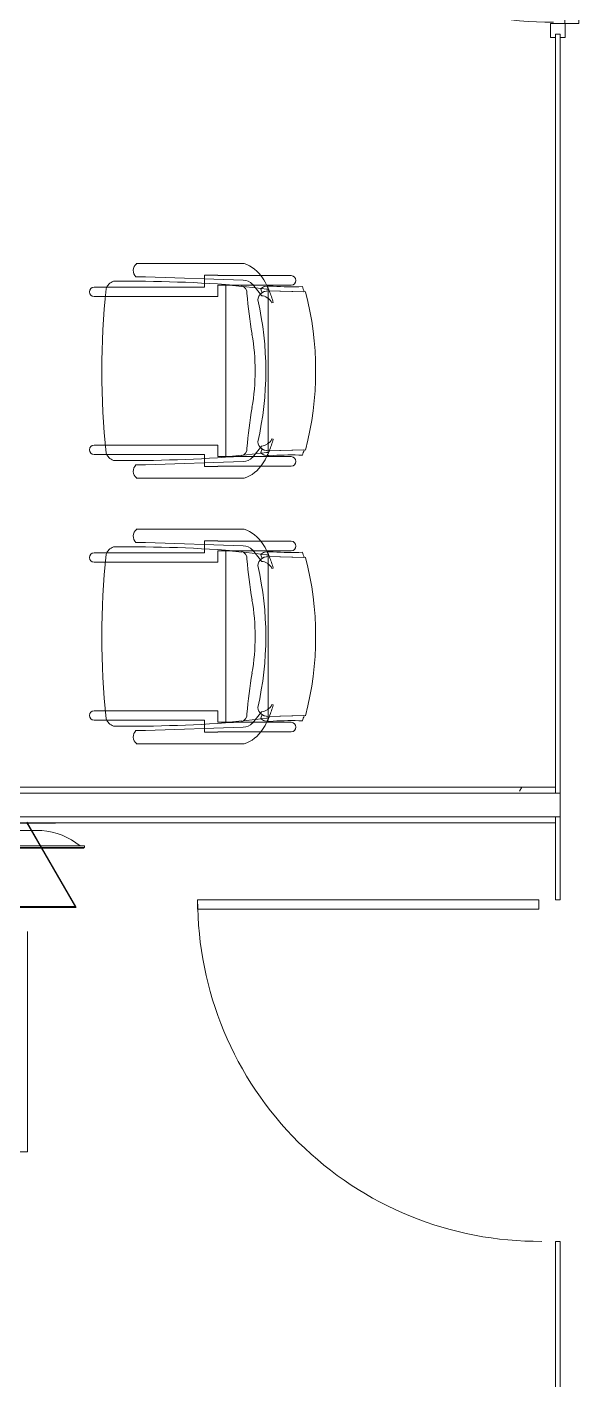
# Model space of a CAD drawing. Header units: inches. Extents: x 0 to 2535, y 0 to 2052.
# Drawn here: x 769.8 to 828, y 1476.6 to 1619.2 of the extents above; entities that cross this region are included whole.
import ezdxf

# ---------------------------------------------------------------- set-up
doc = ezdxf.new("R2010")
doc.units = ezdxf.units.IN
doc.header["$MEASUREMENT"] = 0
for name, color, linetype, lineweight in [('A-ANNO-NOTE', 131, 'Continuous', 9), ('A-DETL', 90, 'Continuous', 9), ('A-DOOR', 31, 'Continuous', 13), ('A-WALL', 113, 'Continuous', 13), ('A-WALL-PATT', 111, 'Continuous', 13), ('I-FURN', 30, 'Continuous', 9), ('I-WALL', 2, 'Continuous', 13), ('Q-SPCQ', 91, 'Continuous', 9)]:
    doc.layers.add(name, color=color, linetype=linetype, lineweight=lineweight)
pattern_1 = [(0, (0, 0), (30.72, 7.68), [1.267, -21.773, 1.267, -21.773, -122.88]), (0, (0, 0), (30.72, 7.68), [-46.08, 1.267, -44.813, 1.267, -21.773, -53.76]), (0, (0, 0), (30.72, 7.68), [-115.2, 1.267, -14.093, 1.267, -37.133]), (120, (11.52, 3.84), (-22.011075, 22.7643), [1.267, -21.773, 1.267, -21.773, -122.88]), (120, (11.52, 3.84), (-22.011075, 22.7643), [-46.08, 1.267, -44.813, 1.267, -21.773, -53.76]), (120, (11.52, 3.84), (-22.011075, 22.7643), [-115.2, 1.267, -14.093, 1.267, -37.133]), (240, (15.36, 19.2), (-8.708925, -30.4443), [1.267, -21.773, 1.267, -21.773, -122.88]), (240, (15.36, 19.2), (-8.708925, -30.4443), [-46.08, 1.267, -44.813, 1.267, -21.773, -53.76]), (240, (15.36, 19.2), (-8.708925, -30.4443), [-115.2, 1.267, -14.093, 1.267, -37.133])]

# ---------------------------------------------------------------- blocks, each defined once
blk = doc.blocks.new('F-Haworth_Chair_X99-Seminar - X99 Seminar Chair with Glides-V11-Level 07  POWER _ SIGNAL')
at = {"layer": 'I-FURN'}
for p, q in [((-8.82, 9.44), (-8.82, 10.78)), ((-7.83, 10.78), (-7.83, 9.57)), ((7.83, 9.57), (7.83, 10.78)), ((8.82, 10.78), (8.82, 9.44)), ((-8.82, -0.89), (-8.82, 9.44)), ((-7.83, 9.57), (-7.83, -2.27)), ((7.83, -2.27), (7.83, 9.57)), ((8.82, 9.44), (8.82, -0.89)), ((-11.32, 5.48), (-11.3, 6.32)), ((-9.92, 6.36), (-9.92, 5.36)), ((9.92, 5.36), (9.92, 6.36)), ((11.3, 6.32), (11.32, 5.48)), ((-11.32, -5.06), (-11.32, 5.48)), ((-9.92, 5.36), (-9.57, -4.97)), ((9.57, -4.97), (9.92, 5.36)), ((11.32, 5.48), (11.32, -5.06)), ((-10.07, -0.89), (-9.71, -0.89)), ((-10.07, -2.27), (-10.07, -0.89)), ((-9.71, -0.89), (-9.2, -0.89)), ((-9.2, -0.89), (-8.82, -0.89)), ((8.82, -0.89), (9.2, -0.89)), ((9.2, -0.89), (9.71, -0.89)), ((9.71, -0.89), (10.07, -0.89)), ((10.07, -0.89), (10.07, -2.27)), ((-10.04, -2.27), (-10.07, -2.27)), ((-10.04, -4.99), (-10.04, -2.27)), ((-9.04, -2.27), (-9.04, -3.12)), ((-7.83, -2.27), (-9.04, -2.27)), ((9.04, -2.27), (7.83, -2.27)), ((9.04, -3.12), (9.04, -2.27)), ((10.04, -2.27), (10.04, -4.99)), ((10.07, -2.27), (10.04, -2.27)), ((-9.07, -3.12), (9.07, -3.12)), ((-9.07, -3.2), (-9.07, -3.12)), ((-8.9, -4.8), (-9.07, -3.2)), ((-9.04, -3.12), (-9.04, -3.43)), ((-9.04, -3.43), (-9.04, -3.62)), ((-9.04, -3.62), (-9.04, -5.99)), ((9.07, -3.2), (8.9, -4.8)), ((9.04, -3.43), (9.04, -3.12)), ((9.04, -3.62), (9.04, -3.43)), ((9.04, -5.99), (9.04, -3.62)), ((9.07, -3.12), (9.07, -3.2)), ((-10.04, -6.81), (-10.04, -5)), ((-8.88, -4.99), (-8.89, -4.91)), ((-8.75, -6.22), (-8.88, -4.99)), ((8.88, -4.99), (8.75, -6.22)), ((8.89, -4.91), (8.88, -4.99)), ((10.04, -5), (10.04, -6.81)), ((-10.04, -10.02), (-10.04, -6.81)), ((-9.13, -5.92), (-8.07, -6.77)), ((-9.04, -5.99), (-9.04, -7.4)), ((-8.68, -6.87), (-8.75, -6.22)), ((-8.62, -7.42), (-8.68, -6.87)), ((-8.61, -6.81), (-8.23, -6.95)), ((-8.03, -6.81), (-7.95, -6.87)), ((7.95, -6.87), (8.03, -6.81)), ((8.07, -6.77), (9.13, -5.92)), ((8.23, -6.95), (8.61, -6.81)), ((8.68, -6.87), (8.62, -7.42)), ((8.75, -6.22), (8.68, -6.87)), ((9.04, -7.4), (9.04, -5.99)), ((10.04, -6.81), (10.04, -10.02)), ((-9.04, -7.4), (-9.04, -10.02)), ((-8.6, -7.6), (-8.62, -7.43)), ((-8.49, -7.6), (-8.56, -7.6)), ((-8.42, -7.57), (-8.34, -11.37)), ((-8.34, -11.52), (-8.42, -7.57)), ((-7.65, -7.6), (-8.4, -7.6)), ((7.65, -7.6), (-7.65, -7.6)), ((-7.18, -7.99), (-7.21, -8.13)), ((7.21, -8.13), (7.18, -7.99)), ((8.4, -7.6), (7.65, -7.6)), ((8.34, -11.37), (8.42, -7.57)), ((8.42, -7.57), (8.34, -11.52)), ((8.56, -7.6), (8.49, -7.6)), ((8.62, -7.43), (8.6, -7.6)), ((9.04, -10.02), (9.04, -7.4))]:
    blk.add_line(p, q, dxfattribs=at)
for centre, radius, start, end in [((-8.32, 10.78), 0.495, 0, 180), ((8.32, 10.78), 0.495, 0, 180), ((-8.21, 8.28), 1.31, 110.0433, 159.9567), ((144.06, 7.32), 153.52, 179.4749, 184.5213), ((0, -75.01), 84.96, 84.1475, 95.8525), ((8.21, 8.28), 1.31, 20.0433, 69.9567), ((-144.06, 7.32), 153.52, 355.4787, 0.5251), ((-10.58, 5.68), 0.956, 45.8901, 138.1099), ((10.58, 5.68), 0.956, 41.8901, 134.1099), ((-7.87, -3.92), 3.63, 198.1789, 238.0478), ((-8.18, -4.9), 1.39, 182.8013, 227.1078), ((-8.24, -4.59), 0.763, 194.2338, 275.7662), ((-11.32, -48.08), 42.84, 79.9767, 85.7699), ((11.32, -48.08), 42.84, 94.2301, 100.0233), ((8.24, -4.59), 0.763, 264.2338, 345.7662), ((8.18, -4.9), 1.39, 312.8922, 357.1987), ((7.87, -3.92), 3.63, 301.9522, 341.8211), ((-4.71, 1.15), 9.61, 238.0478, 243.9964), ((-8.28, -7.33), 0.613, 122.5427, 170.0936), ((-7.37, -7.55), 1.05, 95.9554, 181.1786), ((-7.37, -7.55), 1.05, 145.2002, 181.1786), ((-6.55, -6.76), 1.38, 185.0878, 212.4248), ((0, 26.49), 33.83, 257.2285, 282.7715), ((0, 15.97), 22.19, 259.9767, 280.0233), ((7.37, -7.55), 1.05, 358.8214, 84.0446), ((6.55, -6.76), 1.38, 327.5752, 354.9122), ((7.37, -7.55), 1.05, 358.8214, 34.7998), ((8.28, -7.33), 0.613, 9.9064, 57.4573), ((4.71, 1.15), 9.61, 296.0036, 301.9522), ((-5.2, -7.86), 3.74, 170.0936, 184.0143), ((-36.06, -10.03), 27.2, 357.4882, 4.0143), ((-4.71, 1.15), 9.61, 243.9964, 246.4906), ((-4.71, 1.15), 9.61, 246.6393, 247.073), ((-4.71, 1.15), 9.61, 247.2631, 254.9334), ((-6.55, -6.76), 1.38, 214.0187, 242.9497), ((6.55, -6.76), 1.38, 297.0503, 325.9813), ((4.71, 1.15), 9.61, 285.0666, 292.7369), ((4.71, 1.15), 9.61, 292.927, 293.3607), ((4.71, 1.15), 9.61, 293.5094, 296.0036), ((36.06, -10.03), 27.2, 175.9857, 182.5118), ((5.2, -7.86), 3.74, 355.9857, 9.9064), ((-9.54, -10.02), 0.498, 180, 0), ((0, 20.73), 33.17, 254.4478, 255.4234), ((0, 20.73), 33.17, 284.5766, 285.5522), ((9.54, -10.02), 0.498, 180, 0), ((0, 20.29), 32.89, 255.304, 284.6925)]:
    blk.add_arc(centre, radius, start, end, dxfattribs=at)
blk = doc.blocks.new('F-Haworth_Chair_X99-Seminar - X99 Seminar Chair with Glides-V12-Level 07  POWER _ SIGNAL')
at = {"layer": 'I-FURN'}
for p, q in [((-8.82, 9.44), (-8.82, 10.78)), ((-7.83, 10.78), (-7.83, 9.57)), ((7.83, 9.57), (7.83, 10.78)), ((8.82, 10.78), (8.82, 9.44)), ((-8.82, -0.89), (-8.82, 9.44)), ((-7.83, 9.57), (-7.83, -2.27)), ((7.83, -2.27), (7.83, 9.57)), ((8.82, 9.44), (8.82, -0.89)), ((-11.32, 5.48), (-11.3, 6.32)), ((-9.92, 6.36), (-9.92, 5.36)), ((9.92, 5.36), (9.92, 6.36)), ((11.3, 6.32), (11.32, 5.48)), ((-11.32, -5.06), (-11.32, 5.48)), ((-9.92, 5.36), (-9.57, -4.97)), ((9.57, -4.97), (9.92, 5.36)), ((11.32, 5.48), (11.32, -5.06)), ((-10.07, -0.89), (-9.71, -0.89)), ((-10.07, -2.27), (-10.07, -0.89)), ((-9.71, -0.89), (-9.2, -0.89)), ((-9.2, -0.89), (-8.82, -0.89)), ((8.82, -0.89), (9.2, -0.89)), ((9.2, -0.89), (9.71, -0.89)), ((9.71, -0.89), (10.07, -0.89)), ((10.07, -0.89), (10.07, -2.27)), ((-10.04, -2.27), (-10.07, -2.27)), ((-10.04, -4.99), (-10.04, -2.27)), ((-9.04, -2.27), (-9.04, -3.12)), ((-7.83, -2.27), (-9.04, -2.27)), ((9.04, -2.27), (7.83, -2.27)), ((9.04, -3.12), (9.04, -2.27)), ((10.04, -2.27), (10.04, -4.99)), ((10.07, -2.27), (10.04, -2.27)), ((-9.07, -3.12), (9.07, -3.12)), ((-9.07, -3.2), (-9.07, -3.12)), ((-8.9, -4.8), (-9.07, -3.2)), ((-9.04, -3.12), (-9.04, -3.43)), ((-9.04, -3.43), (-9.04, -3.62)), ((-9.04, -3.62), (-9.04, -5.99)), ((9.07, -3.2), (8.9, -4.8)), ((9.04, -3.43), (9.04, -3.12)), ((9.04, -3.62), (9.04, -3.43)), ((9.04, -5.99), (9.04, -3.62)), ((9.07, -3.12), (9.07, -3.2)), ((-10.04, -6.81), (-10.04, -5)), ((-8.88, -4.99), (-8.89, -4.91)), ((-8.75, -6.22), (-8.88, -4.99)), ((8.88, -4.99), (8.75, -6.22)), ((8.89, -4.91), (8.88, -4.99)), ((10.04, -5), (10.04, -6.81)), ((-10.04, -10.02), (-10.04, -6.81)), ((-9.13, -5.92), (-8.07, -6.77)), ((-9.04, -5.99), (-9.04, -7.4)), ((-8.68, -6.87), (-8.75, -6.22)), ((-8.62, -7.42), (-8.68, -6.87)), ((-8.61, -6.81), (-8.23, -6.95)), ((-8.03, -6.81), (-7.95, -6.87)), ((7.95, -6.87), (8.03, -6.81)), ((8.07, -6.77), (9.13, -5.92)), ((8.23, -6.95), (8.61, -6.81)), ((8.68, -6.87), (8.62, -7.42)), ((8.75, -6.22), (8.68, -6.87)), ((9.04, -7.4), (9.04, -5.99)), ((10.04, -6.81), (10.04, -10.02)), ((-9.04, -7.4), (-9.04, -10.02)), ((-8.6, -7.6), (-8.62, -7.43)), ((-8.49, -7.6), (-8.56, -7.6)), ((-8.42, -7.57), (-8.34, -11.37)), ((-8.34, -11.52), (-8.42, -7.57)), ((-7.65, -7.6), (-8.4, -7.6)), ((7.65, -7.6), (-7.65, -7.6)), ((-7.18, -7.99), (-7.21, -8.13)), ((7.21, -8.13), (7.18, -7.99)), ((8.4, -7.6), (7.65, -7.6)), ((8.34, -11.37), (8.42, -7.57)), ((8.42, -7.57), (8.34, -11.52)), ((8.56, -7.6), (8.49, -7.6)), ((8.62, -7.43), (8.6, -7.6)), ((9.04, -10.02), (9.04, -7.4))]:
    blk.add_line(p, q, dxfattribs=at)
for centre, radius, start, end in [((-8.32, 10.78), 0.495, 0, 180), ((8.32, 10.78), 0.495, 0, 180), ((-8.21, 8.28), 1.31, 110.0433, 159.9567), ((144.06, 7.32), 153.52, 179.4749, 184.5213), ((0, -75.01), 84.96, 84.1475, 95.8525), ((8.21, 8.28), 1.31, 20.0433, 69.9567), ((-144.06, 7.32), 153.52, 355.4787, 0.5251), ((-10.58, 5.68), 0.956, 45.8901, 138.1099), ((10.58, 5.68), 0.956, 41.8901, 134.1099), ((-7.87, -3.92), 3.63, 198.1789, 238.0478), ((-8.18, -4.9), 1.39, 182.8013, 227.1078), ((-8.24, -4.59), 0.763, 194.2338, 275.7662), ((-11.32, -48.08), 42.84, 79.9767, 85.7699), ((11.32, -48.08), 42.84, 94.2301, 100.0233), ((8.24, -4.59), 0.763, 264.2338, 345.7662), ((8.18, -4.9), 1.39, 312.8922, 357.1987), ((7.87, -3.92), 3.63, 301.9522, 341.8211), ((-4.71, 1.15), 9.61, 238.0478, 243.9964), ((-8.28, -7.33), 0.613, 122.5427, 170.0936), ((-7.37, -7.55), 1.05, 95.9554, 181.1786), ((-7.37, -7.55), 1.05, 145.2002, 181.1786), ((-6.55, -6.76), 1.38, 185.0878, 212.4248), ((0, 26.49), 33.83, 257.2285, 282.7715), ((0, 15.97), 22.19, 259.9767, 280.0233), ((7.37, -7.55), 1.05, 358.8214, 84.0446), ((6.55, -6.76), 1.38, 327.5752, 354.9122), ((7.37, -7.55), 1.05, 358.8214, 34.7998), ((8.28, -7.33), 0.613, 9.9064, 57.4573), ((4.71, 1.15), 9.61, 296.0036, 301.9522), ((-5.2, -7.86), 3.74, 170.0936, 184.0143), ((-36.06, -10.03), 27.2, 357.4882, 4.0143), ((-4.71, 1.15), 9.61, 243.9964, 246.4906), ((-4.71, 1.15), 9.61, 246.6393, 247.073), ((-4.71, 1.15), 9.61, 247.2631, 254.9334), ((-6.55, -6.76), 1.38, 214.0187, 242.9497), ((6.55, -6.76), 1.38, 297.0503, 325.9813), ((4.71, 1.15), 9.61, 285.0666, 292.7369), ((4.71, 1.15), 9.61, 292.927, 293.3607), ((4.71, 1.15), 9.61, 293.5094, 296.0036), ((36.06, -10.03), 27.2, 175.9857, 182.5118), ((5.2, -7.86), 3.74, 355.9857, 9.9064), ((-9.54, -10.02), 0.498, 180, 0), ((0, 20.73), 33.17, 254.4478, 255.4234), ((0, 20.73), 33.17, 284.5766, 285.5522), ((9.54, -10.02), 0.498, 180, 0), ((0, 20.29), 32.89, 255.304, 284.6925)]:
    blk.add_arc(centre, radius, start, end, dxfattribs=at)
blk = doc.blocks.new('Door - Single - Full Lite-7789768-Level 07  POWER _ SIGNAL')
at = {"layer": 'A-DOOR', "lineweight": 9}
for p, q in [((-14.13, 2.14), (-13.63, 2.14)), ((-14.13, 0.68), (-14.13, 2.14)), ((-13.63, 2.14), (-13.63, 0.64)), ((21.62, 2.14), (22.12, 2.14)), ((21.62, 0.64), (21.62, 2.14)), ((22.12, 2.14), (22.12, 0.68)), ((-15.63, 0.68), (-14.13, 0.68)), ((-15.63, 0.16), (-15.63, 0.68)), ((-14.13, 0.64), (-14.13, -0.86)), ((-13.63, 0.64), (-14.13, 0.64)), ((22.12, 0.64), (21.62, 0.64)), ((22.12, 0.68), (23.62, 0.68)), ((22.12, -0.86), (22.12, 0.64)), ((23.62, 0.68), (23.62, 0.16)), ((-15.63, -0.86), (-15.63, -0.34)), ((-14.13, -0.86), (-15.63, -0.86)), ((23.62, -0.86), (22.12, -0.86)), ((23.62, -0.34), (23.62, -0.86))]:
    blk.add_line(p, q, dxfattribs=at)
at = {"layer": 'A-DOOR'}
for p, q in [((-12.63, -0.86), (-14.01, -0.86)), ((-14.01, -0.86), (-14.01, -36.86)), ((-12.63, -36.86), (-12.63, -0.86)), ((-14.01, -36.86), (-12.63, -36.86))]:
    blk.add_line(p, q, dxfattribs=at)
at = {"layer": 'A-DOOR', "lineweight": 9}
blk.add_arc((-14.01, -0.86), 36, 270, 0.5, dxfattribs=at)
blk = doc.blocks.new('A-Flat_Screen_TV - OLED 65B6P 65_-7622165-Level 07  POWER _ SIGNAL')
at = {"layer": 'Q-SPCQ'}
for p, q in [((-29.94, 0.06), (29.94, 0.06)), ((-29.94, 0.06), (-29.94, 0)), ((29.94, 0), (29.94, 0.06)), ((-30, 0), (30, 0)), ((-30, 0), (-30, -0.19)), ((30, -0.19), (-30, -0.19)), ((30, -0.19), (30, 0)), ((25.5, -1.81), (-25.5, -1.81))]:
    blk.add_line(p, q, dxfattribs=at)
for centre, start, end in [((-24.9, 5.58), 231.0344, 265.3628), ((24.9, 5.58), 274.6372, 308.9656)]:
    blk.add_arc(centre, 7.41, start, end, dxfattribs=at)
blk = doc.blocks.new('Door - Glass Single - Patch - Short Handle-7789788-Level 07  POWER _ SIGNAL')
at = {"layer": 'A-DOOR', "lineweight": 20}
for p, q in [((17, 38), (17, 2)), ((18, 38), (17, 38)), ((18, 2), (18, 38)), ((17, 2), (18, 2))]:
    blk.add_line(p, q, dxfattribs=at)
at = {"layer": 'A-DOOR', "lineweight": 9}
blk.add_arc((18, 2), 36, 90, 180.5, dxfattribs=at)

msp = doc.modelspace()

# ---------------------------------------------------------------- hatches: boundary and pattern name
at = {"layer": 'A-WALL-PATT', "lineweight": 9}
h = msp.add_hatch(dxfattribs=at)
h.set_pattern_fill('FP_1', color=256, style=0, pattern_type=2)
h.set_pattern_definition(pattern_1)
h.paths.add_polyline_path([(760.64, 1538.5), (825.5, 1538.5), (825.5, 1539.12), (661.09, 1539.12), (661.09, 1538.5), (760.51, 1538.5)], flags=0)
h = msp.add_hatch(dxfattribs=at)
h.set_pattern_fill('FP_1', color=256, style=0, pattern_type=2)
h.set_pattern_definition(pattern_1)
h.paths.add_polyline_path([(825.5, 1535.38), (825.5, 1536), (661.09, 1536), (661.09, 1535.38), (810.01, 1535.38)], flags=0)

# ---------------------------------------------------------------- linework, layer by layer
at = {"layer": 'A-ANNO-NOTE', "lineweight": 30}
for p, q in [((766.75, 1535.38), (772.75, 1535.38)), ((769.71, 1535.44), (774.87, 1526.51)), ((769.75, 1535.38), (774.91, 1526.44)), ((774.87, 1526.51), (764.55, 1526.51)), ((774.91, 1526.44), (764.59, 1526.44))]:
    msp.add_line(p, q, dxfattribs=at)
at = {"layer": 'A-DETL', "lineweight": 13}
for p, q in [((769.8, 1500.69), (769.8, 1523.92)), ((760.55, 1500.69), (769.8, 1500.69))]:
    msp.add_line(p, q, dxfattribs=at)
at = {"layer": 'A-WALL'}
for p, q in [((825.5, 1539.12), (825.5, 1538.5)), ((661.09, 1538.5), (826, 1538.5)), ((661.09, 1536), (826, 1536)), ((825.5, 1535.38), (825.5, 1536))]:
    msp.add_line(p, q, dxfattribs=at)
at = {"layer": 'I-WALL'}
for p, q in [((825.5, 1618.5), (825.5, 1539.12)), ((826, 1618.5), (825.5, 1618.5)), ((826, 1527.25), (826, 1618.5)), ((825.5, 1539.12), (661.09, 1539.12)), ((661.09, 1535.38), (825.5, 1535.38)), ((825.5, 1535.38), (825.5, 1527.25)), ((825.5, 1527.25), (826, 1527.25)), ((825.5, 1491.25), (825.5, 1320.68)), ((826, 1491.25), (825.5, 1491.25)), ((826, 1320.72), (826, 1491.25))]:
    msp.add_line(p, q, dxfattribs=at)

# ---------------------------------------------------------------- block references
at = {"layer": 'A-DOOR'}
for name, p, rotation in [('Door - Single - Full Lite-7789768-Level 07  POWER _ SIGNAL', (825.84, 1641.74), 269.9999999999999), ('Door - Glass Single - Patch - Short Handle-7789788-Level 07  POWER _ SIGNAL', (825.75, 1509.25), 90)]:
    msp.add_blockref(name, p, dxfattribs=dict(at, rotation=rotation))
at = {"layer": 'I-FURN', "rotation": 90.00000000000001}
for name, p in [('F-Haworth_Chair_X99-Seminar - X99 Seminar Chair with Glides-V12-Level 07  POWER _ SIGNAL', (787.6, 1583)), ('F-Haworth_Chair_X99-Seminar - X99 Seminar Chair with Glides-V11-Level 07  POWER _ SIGNAL', (787.6, 1555))]:
    msp.add_blockref(name, p, dxfattribs=at)
at = {"layer": 'Q-SPCQ', "rotation": 180}
msp.add_blockref('A-Flat_Screen_TV - OLED 65B6P 65_-7622165-Level 07  POWER _ SIGNAL', (745.8, 1532.75), dxfattribs=at)

doc.saveas('drawing.dxf')
